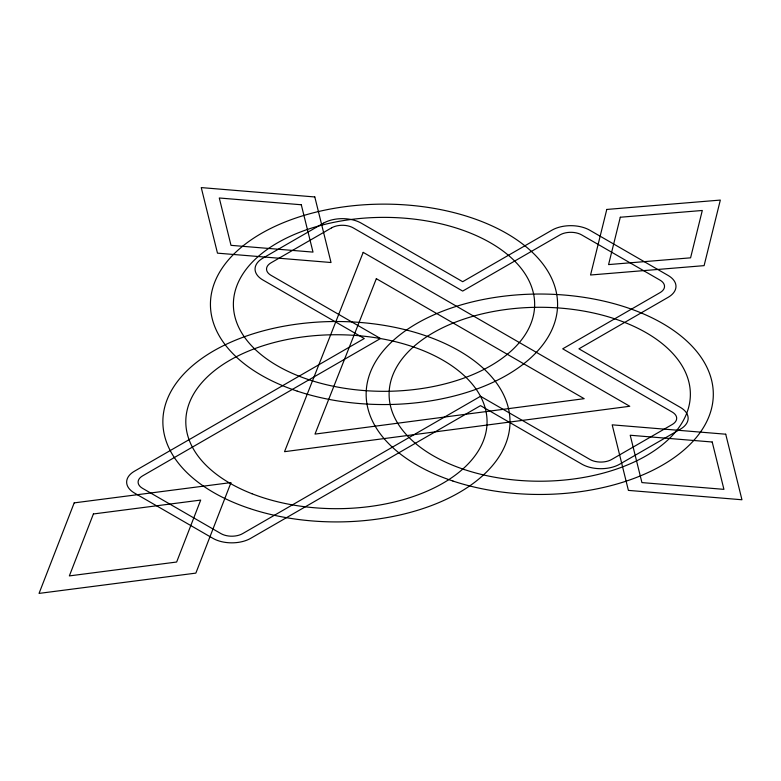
<?xml version="1.0" encoding="UTF-8"?>
<svg xmlns="http://www.w3.org/2000/svg" width="781" height="781" viewBox="0 0 781 781"><rect width="100%" height="100%" fill="white"/><g stroke="black" fill="none" stroke-linecap="round" stroke-linejoin="round"><path stroke-width="1.17" d="M606.778 209.445L590.553 275L704.101 265.638L720.326 200.082L606.778 209.445M620.29 217.245L608.575 264.593L690.58 257.828L702.295 210.479L620.29 217.245M74.195 502.876L39.05 593.404L195.855 573.117L231 482.59L74.195 502.876M93.398 513.966L69.353 575.909L176.643 562.027L200.697 500.084L93.398 513.966M363.194 252.37L284.528 451.682L629.759 406.266L363.194 252.37M376.335 278.68L314.997 434.09L584.178 398.681L376.335 278.68M323.451 223.181L262.894 258.14A26.759 15.454 0 0 0 262.894 279.988L364.278 338.524L134.478 471.197A26.759 15.454 0 0 0 134.478 493.045L212.881 538.314A26.759 15.454 0 0 0 250.73 538.314L480.53 405.642L581.904 464.168A26.759 15.454 0 0 0 619.753 464.168L680.31 429.208A26.759 15.454 0 0 0 680.31 407.36L578.936 348.824L668.145 297.317A26.759 15.454 0 0 0 668.145 275.468L589.743 230.2A26.759 15.454 0 0 0 551.894 230.2L462.684 281.707L361.3 223.181A26.759 15.454 0 0 0 323.451 223.181M331.564 227.857L271.007 262.826A15.298 8.825 0 0 0 271.007 275.312L380.493 338.524L142.591 475.873A15.298 8.825 0 0 0 142.591 488.359L220.994 533.628A15.298 8.825 0 0 0 242.618 533.628L480.53 396.279L590.016 459.492A15.298 8.825 0 0 0 611.64 459.492L672.197 424.522A15.298 8.825 0 0 0 672.197 412.036L562.71 348.824L660.033 292.641A15.298 8.825 0 0 0 660.033 280.145L581.63 234.886A15.298 8.825 0 0 0 560.006 234.886L462.684 291.079L353.188 227.857A15.298 8.825 0 0 0 331.564 227.857M314.802 196.958L201.254 187.596L217.479 253.151L331.027 262.514L314.802 196.958M301.29 204.759L219.285 197.993L231 245.341L313.005 252.107L301.29 204.759M725.725 434.207L612.187 424.835L628.402 490.39L741.95 499.762L725.725 434.207M712.213 442.007L630.208 435.242L641.923 482.59L723.928 489.355L712.213 442.007M297.219 391.125A173.577 100.212 0 0 0 557.585 304.346A173.577 100.212 0 0 0 297.219 217.557A173.577 100.212 0 0 0 297.219 391.125M452.941 481.037A173.577 100.212 0 0 0 713.307 394.249A173.577 100.212 0 0 0 452.941 307.46A173.577 100.212 0 0 0 452.941 481.037M249.647 508.499A173.577 100.212 0 0 0 510.003 421.72A173.577 100.212 0 0 0 249.647 334.932A173.577 100.212 0 0 0 249.647 508.499M464.412 469.566A150.635 86.974 0 0 0 690.365 394.249A150.635 86.974 0 0 0 464.412 318.931A150.635 86.974 0 0 0 464.412 469.566M308.69 379.664A150.635 86.974 0 0 0 534.653 304.346A150.635 86.974 0 0 0 308.69 229.028A150.635 86.974 0 0 0 308.69 379.664M251.999 493.738A150.635 86.974 0 0 0 486.68 427.92A150.635 86.974 0 0 0 270.607 343.484A150.635 86.974 0 0 0 251.999 493.738"/></g></svg>
